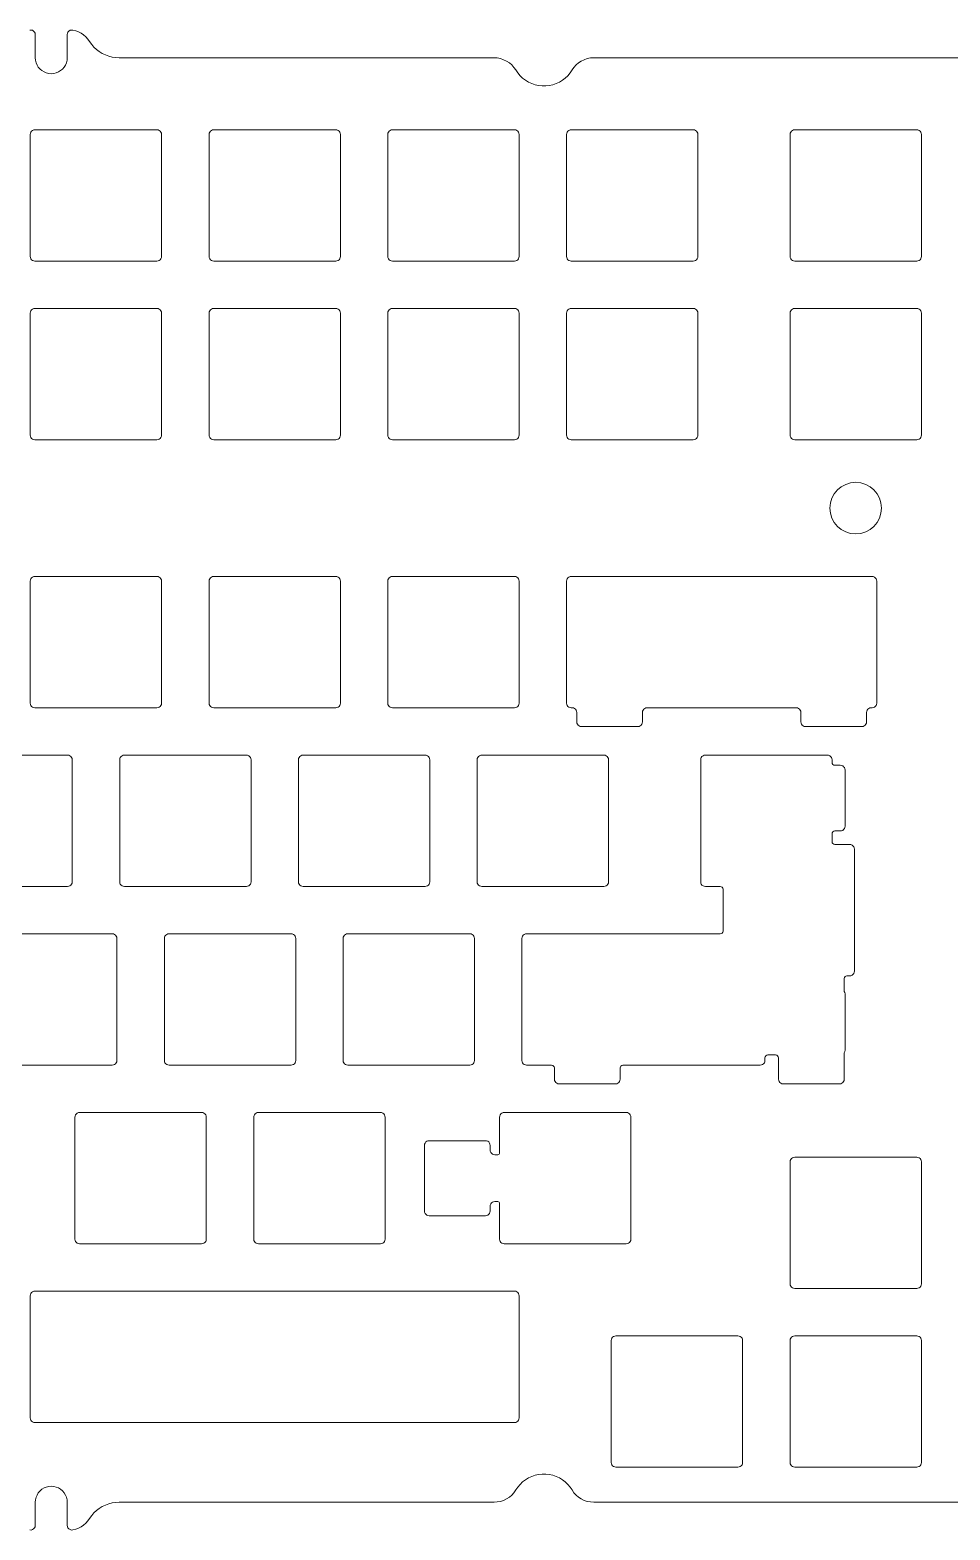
# Model space of a CAD drawing. Header units: millimetres. Extents: x 13 to 410, y 53 to 213.
# Drawn here: x 209.5 to 307.6, y 53.5 to 213.4 of the extents above; entities that cross this region are included whole.
import ezdxf

# ---------------------------------------------------------------- set-up
doc = ezdxf.new("R2010")
doc.units = ezdxf.units.MM
doc.layers.add('VISIBLE', color=7, linetype='Continuous', lineweight=0)

msp = doc.modelspace()

# ---------------------------------------------------------------- linework, layer by layer
at = {"layer": 'VISIBLE'}
for p, q in [((209.51, 213.39), (209.65, 213.39)), ((209.65, 213.39), (209.79, 213.36)), ((209.79, 213.36), (209.92, 213.28)), ((209.92, 213.28), (210.02, 213.17)), ((210.02, 213.17), (210.08, 213.04)), ((210.08, 213.04), (210.1, 212.9)), ((210.1, 212.9), (210.1, 210.43)), ((213.5, 212.9), (213.52, 213.04)), ((213.5, 210.43), (213.5, 212.9)), ((213.52, 213.04), (213.58, 213.17)), ((213.58, 213.17), (213.68, 213.28)), ((213.68, 213.28), (213.8, 213.36)), ((213.8, 213.36), (213.94, 213.39)), ((213.94, 213.39), (214.09, 213.39)), ((214.09, 213.39), (214.4, 213.31)), ((214.4, 213.31), (214.7, 213.2)), ((214.7, 213.2), (214.98, 213.05)), ((214.98, 213.05), (215.25, 212.87)), ((215.25, 212.87), (215.49, 212.66)), ((215.49, 212.66), (215.71, 212.43)), ((215.71, 212.43), (215.89, 212.17)), ((215.89, 212.17), (216.11, 211.86)), ((216.11, 211.86), (216.35, 211.58)), ((216.35, 211.58), (216.62, 211.32)), ((216.62, 211.32), (216.92, 211.09)), ((210.1, 210.43), (210.12, 210.17)), ((210.12, 210.17), (210.18, 209.91)), ((210.18, 209.91), (210.28, 209.66)), ((210.28, 209.66), (210.42, 209.43)), ((213.17, 209.43), (213.31, 209.66)), ((213.31, 209.66), (213.41, 209.91)), ((213.41, 209.91), (213.48, 210.17)), ((213.48, 210.17), (213.5, 210.43)), ((216.92, 211.09), (217.24, 210.9)), ((217.24, 210.9), (217.57, 210.73)), ((217.57, 210.73), (217.92, 210.6)), ((217.92, 210.6), (218.28, 210.51)), ((218.28, 210.51), (218.65, 210.45)), ((218.65, 210.45), (219.03, 210.43)), ((219.03, 210.43), (258.99, 210.43)), ((258.99, 210.43), (259.33, 210.41)), ((259.33, 210.41), (259.67, 210.34)), ((259.67, 210.34), (260, 210.23)), ((260, 210.23), (260.32, 210.08)), ((260.32, 210.08), (260.61, 209.89)), ((260.61, 209.89), (260.87, 209.67)), ((260.87, 209.67), (261.1, 209.41)), ((267.49, 209.41), (267.73, 209.67)), ((267.73, 209.67), (267.99, 209.89)), ((267.99, 209.89), (268.28, 210.08)), ((268.28, 210.08), (268.59, 210.23)), ((268.59, 210.23), (268.92, 210.34)), ((268.92, 210.34), (269.26, 210.41)), ((269.26, 210.41), (269.61, 210.43)), ((269.61, 210.43), (310.82, 210.43)), ((210.42, 209.43), (210.6, 209.23)), ((210.6, 209.23), (210.8, 209.06)), ((210.8, 209.06), (211.03, 208.92)), ((211.03, 208.92), (211.27, 208.82)), ((211.27, 208.82), (211.53, 208.75)), ((211.53, 208.75), (211.8, 208.73)), ((211.8, 208.73), (212.06, 208.75)), ((212.06, 208.75), (212.32, 208.82)), ((212.32, 208.82), (212.57, 208.92)), ((212.57, 208.92), (212.8, 209.06)), ((212.8, 209.06), (213, 209.23)), ((213, 209.23), (213.17, 209.43)), ((261.1, 209.41), (261.3, 209.13)), ((261.3, 209.13), (261.51, 208.81)), ((261.51, 208.81), (261.76, 208.52)), ((261.76, 208.52), (262.03, 208.26)), ((262.03, 208.26), (262.33, 208.04)), ((262.33, 208.04), (262.66, 207.84)), ((265.94, 207.84), (266.26, 208.04)), ((266.26, 208.04), (266.56, 208.26)), ((266.56, 208.26), (266.84, 208.52)), ((266.84, 208.52), (267.08, 208.81)), ((267.08, 208.81), (267.3, 209.13)), ((267.3, 209.13), (267.49, 209.41)), ((262.66, 207.84), (263, 207.68)), ((263, 207.68), (263.36, 207.56)), ((263.36, 207.56), (263.73, 207.48)), ((263.73, 207.48), (264.11, 207.44)), ((264.11, 207.44), (264.49, 207.44)), ((264.49, 207.44), (264.86, 207.48)), ((264.86, 207.48), (265.23, 207.56)), ((265.23, 207.56), (265.59, 207.68)), ((265.59, 207.68), (265.94, 207.84)), ((209.58, 202.39), (209.56, 202.26)), ((209.56, 202.26), (209.56, 189.26)), ((209.63, 202.51), (209.58, 202.39)), ((209.71, 202.61), (209.63, 202.51)), ((209.81, 202.69), (209.71, 202.61)), ((209.93, 202.74), (209.81, 202.69)), ((210.06, 202.76), (209.93, 202.74)), ((223.06, 202.76), (210.06, 202.76)), ((223.19, 202.74), (223.06, 202.76)), ((223.31, 202.69), (223.19, 202.74)), ((223.41, 202.61), (223.31, 202.69)), ((223.49, 202.51), (223.41, 202.61)), ((223.54, 202.39), (223.49, 202.51)), ((223.56, 202.26), (223.54, 202.39)), ((223.56, 189.26), (223.56, 202.26)), ((228.63, 202.39), (228.61, 202.26)), ((228.61, 202.26), (228.61, 189.26)), ((228.68, 202.51), (228.63, 202.39)), ((228.76, 202.61), (228.68, 202.51)), ((228.86, 202.69), (228.76, 202.61)), ((228.98, 202.74), (228.86, 202.69)), ((229.11, 202.76), (228.98, 202.74)), ((242.11, 202.76), (229.11, 202.76)), ((242.24, 202.74), (242.11, 202.76)), ((242.36, 202.69), (242.24, 202.74)), ((242.46, 202.61), (242.36, 202.69)), ((242.54, 202.51), (242.46, 202.61)), ((242.59, 202.39), (242.54, 202.51)), ((242.61, 202.26), (242.59, 202.39)), ((242.61, 189.26), (242.61, 202.26)), ((247.68, 202.39), (247.66, 202.26)), ((247.66, 202.26), (247.66, 189.26)), ((247.73, 202.51), (247.68, 202.39)), ((247.81, 202.61), (247.73, 202.51)), ((247.91, 202.69), (247.81, 202.61)), ((248.03, 202.74), (247.91, 202.69)), ((248.16, 202.76), (248.03, 202.74)), ((261.16, 202.76), (248.16, 202.76)), ((261.29, 202.74), (261.16, 202.76)), ((261.41, 202.69), (261.29, 202.74)), ((261.51, 202.61), (261.41, 202.69)), ((261.59, 202.51), (261.51, 202.61)), ((261.64, 202.39), (261.59, 202.51)), ((261.66, 202.26), (261.64, 202.39)), ((261.66, 189.26), (261.66, 202.26)), ((266.73, 202.39), (266.71, 202.26)), ((266.71, 202.26), (266.71, 189.26)), ((266.78, 202.51), (266.73, 202.39)), ((266.86, 202.61), (266.78, 202.51)), ((266.96, 202.69), (266.86, 202.61)), ((267.08, 202.74), (266.96, 202.69)), ((267.21, 202.76), (267.08, 202.74)), ((280.21, 202.76), (267.21, 202.76)), ((280.34, 202.74), (280.21, 202.76)), ((280.46, 202.69), (280.34, 202.74)), ((280.56, 202.61), (280.46, 202.69)), ((280.64, 202.51), (280.56, 202.61)), ((280.69, 202.39), (280.64, 202.51)), ((280.71, 202.26), (280.69, 202.39)), ((280.71, 189.26), (280.71, 202.26)), ((290.54, 202.39), (290.52, 202.26)), ((290.52, 202.26), (290.52, 189.26)), ((290.59, 202.51), (290.54, 202.39)), ((290.67, 202.61), (290.59, 202.51)), ((290.77, 202.69), (290.67, 202.61)), ((290.89, 202.74), (290.77, 202.69)), ((291.02, 202.76), (290.89, 202.74)), ((304.02, 202.76), (291.02, 202.76)), ((304.15, 202.74), (304.02, 202.76)), ((304.27, 202.69), (304.15, 202.74)), ((304.38, 202.61), (304.27, 202.69)), ((304.46, 202.51), (304.38, 202.61)), ((304.51, 202.39), (304.46, 202.51)), ((304.52, 202.26), (304.51, 202.39)), ((304.52, 189.26), (304.52, 202.26)), ((209.56, 189.26), (209.58, 189.13)), ((209.58, 189.13), (209.63, 189.01)), ((209.63, 189.01), (209.71, 188.9)), ((209.71, 188.9), (209.81, 188.82)), ((209.81, 188.82), (209.93, 188.77)), ((209.93, 188.77), (210.06, 188.76)), ((210.06, 188.76), (223.06, 188.76)), ((223.06, 188.76), (223.19, 188.77)), ((223.19, 188.77), (223.31, 188.82)), ((223.31, 188.82), (223.41, 188.9)), ((223.41, 188.9), (223.49, 189.01)), ((223.49, 189.01), (223.54, 189.13)), ((223.54, 189.13), (223.56, 189.26)), ((228.61, 189.26), (228.63, 189.13)), ((228.63, 189.13), (228.68, 189.01)), ((228.68, 189.01), (228.76, 188.9)), ((228.76, 188.9), (228.86, 188.82)), ((228.86, 188.82), (228.98, 188.77)), ((228.98, 188.77), (229.11, 188.76)), ((229.11, 188.76), (242.11, 188.76)), ((242.11, 188.76), (242.24, 188.77)), ((242.24, 188.77), (242.36, 188.82)), ((242.36, 188.82), (242.46, 188.9)), ((242.46, 188.9), (242.54, 189.01)), ((242.54, 189.01), (242.59, 189.13)), ((242.59, 189.13), (242.61, 189.26)), ((247.66, 189.26), (247.68, 189.13)), ((247.68, 189.13), (247.73, 189.01)), ((247.73, 189.01), (247.81, 188.9)), ((247.81, 188.9), (247.91, 188.82)), ((247.91, 188.82), (248.03, 188.77)), ((248.03, 188.77), (248.16, 188.76)), ((248.16, 188.76), (261.16, 188.76)), ((261.16, 188.76), (261.29, 188.77)), ((261.29, 188.77), (261.41, 188.82)), ((261.41, 188.82), (261.51, 188.9)), ((261.51, 188.9), (261.59, 189.01)), ((261.59, 189.01), (261.64, 189.13)), ((261.64, 189.13), (261.66, 189.26)), ((266.71, 189.26), (266.73, 189.13)), ((266.73, 189.13), (266.78, 189.01)), ((266.78, 189.01), (266.86, 188.9)), ((266.86, 188.9), (266.96, 188.82)), ((266.96, 188.82), (267.08, 188.77)), ((267.08, 188.77), (267.21, 188.76)), ((267.21, 188.76), (280.21, 188.76)), ((280.21, 188.76), (280.34, 188.77)), ((280.34, 188.77), (280.46, 188.82)), ((280.46, 188.82), (280.56, 188.9)), ((280.56, 188.9), (280.64, 189.01)), ((280.64, 189.01), (280.69, 189.13)), ((280.69, 189.13), (280.71, 189.26)), ((290.52, 189.26), (290.54, 189.13)), ((290.54, 189.13), (290.59, 189.01)), ((290.59, 189.01), (290.67, 188.9)), ((290.67, 188.9), (290.77, 188.82)), ((290.77, 188.82), (290.89, 188.77)), ((290.89, 188.77), (291.02, 188.76)), ((291.02, 188.76), (304.02, 188.76)), ((304.02, 188.76), (304.15, 188.77)), ((304.15, 188.77), (304.27, 188.82)), ((304.27, 188.82), (304.38, 188.9)), ((304.38, 188.9), (304.46, 189.01)), ((304.46, 189.01), (304.51, 189.13)), ((304.51, 189.13), (304.52, 189.26)), ((209.58, 183.34), (209.56, 183.21)), ((209.56, 183.21), (209.56, 170.21)), ((209.63, 183.46), (209.58, 183.34)), ((209.71, 183.56), (209.63, 183.46)), ((209.81, 183.64), (209.71, 183.56)), ((209.93, 183.69), (209.81, 183.64)), ((210.06, 183.71), (209.93, 183.69)), ((223.06, 183.71), (210.06, 183.71)), ((223.19, 183.69), (223.06, 183.71)), ((223.31, 183.64), (223.19, 183.69)), ((223.41, 183.56), (223.31, 183.64)), ((223.49, 183.46), (223.41, 183.56)), ((223.54, 183.34), (223.49, 183.46)), ((223.56, 183.21), (223.54, 183.34)), ((223.56, 170.21), (223.56, 183.21)), ((228.63, 183.34), (228.61, 183.21)), ((228.61, 183.21), (228.61, 170.21)), ((228.68, 183.46), (228.63, 183.34)), ((228.76, 183.56), (228.68, 183.46)), ((228.86, 183.64), (228.76, 183.56)), ((228.98, 183.69), (228.86, 183.64)), ((229.11, 183.71), (228.98, 183.69)), ((242.11, 183.71), (229.11, 183.71)), ((242.24, 183.69), (242.11, 183.71)), ((242.36, 183.64), (242.24, 183.69)), ((242.46, 183.56), (242.36, 183.64)), ((242.54, 183.46), (242.46, 183.56)), ((242.59, 183.34), (242.54, 183.46)), ((242.61, 183.21), (242.59, 183.34)), ((242.61, 170.21), (242.61, 183.21)), ((247.68, 183.34), (247.66, 183.21)), ((247.66, 183.21), (247.66, 170.21)), ((247.73, 183.46), (247.68, 183.34)), ((247.81, 183.56), (247.73, 183.46)), ((247.91, 183.64), (247.81, 183.56)), ((248.03, 183.69), (247.91, 183.64)), ((248.16, 183.71), (248.03, 183.69)), ((261.16, 183.71), (248.16, 183.71)), ((261.29, 183.69), (261.16, 183.71)), ((261.41, 183.64), (261.29, 183.69)), ((261.51, 183.56), (261.41, 183.64)), ((261.59, 183.46), (261.51, 183.56)), ((261.64, 183.34), (261.59, 183.46)), ((261.66, 183.21), (261.64, 183.34)), ((261.66, 170.21), (261.66, 183.21)), ((266.73, 183.34), (266.71, 183.21)), ((266.71, 183.21), (266.71, 170.21)), ((266.78, 183.46), (266.73, 183.34)), ((266.86, 183.56), (266.78, 183.46)), ((266.96, 183.64), (266.86, 183.56)), ((267.08, 183.69), (266.96, 183.64)), ((267.21, 183.71), (267.08, 183.69)), ((280.21, 183.71), (267.21, 183.71)), ((280.34, 183.69), (280.21, 183.71)), ((280.46, 183.64), (280.34, 183.69)), ((280.56, 183.56), (280.46, 183.64)), ((280.64, 183.46), (280.56, 183.56)), ((280.69, 183.34), (280.64, 183.46)), ((280.71, 183.21), (280.69, 183.34)), ((280.71, 170.21), (280.71, 183.21)), ((290.54, 183.34), (290.52, 183.21)), ((290.52, 183.21), (290.52, 170.21)), ((290.59, 183.46), (290.54, 183.34)), ((290.67, 183.56), (290.59, 183.46)), ((290.77, 183.64), (290.67, 183.56)), ((290.89, 183.69), (290.77, 183.64)), ((291.02, 183.71), (290.89, 183.69)), ((304.02, 183.71), (291.02, 183.71)), ((304.15, 183.69), (304.02, 183.71)), ((304.27, 183.64), (304.15, 183.69)), ((304.38, 183.56), (304.27, 183.64)), ((304.46, 183.46), (304.38, 183.56)), ((304.51, 183.34), (304.46, 183.46)), ((304.52, 183.21), (304.51, 183.34)), ((304.52, 170.21), (304.52, 183.21)), ((209.56, 170.21), (209.58, 170.08)), ((209.58, 170.08), (209.63, 169.96)), ((209.63, 169.96), (209.71, 169.85)), ((209.71, 169.85), (209.81, 169.77)), ((209.81, 169.77), (209.93, 169.72)), ((209.93, 169.72), (210.06, 169.71)), ((210.06, 169.71), (223.06, 169.71)), ((223.06, 169.71), (223.19, 169.72)), ((223.19, 169.72), (223.31, 169.77)), ((223.31, 169.77), (223.41, 169.85)), ((223.41, 169.85), (223.49, 169.96)), ((223.49, 169.96), (223.54, 170.08)), ((223.54, 170.08), (223.56, 170.21)), ((228.61, 170.21), (228.63, 170.08)), ((228.63, 170.08), (228.68, 169.96)), ((228.68, 169.96), (228.76, 169.85)), ((228.76, 169.85), (228.86, 169.77)), ((228.86, 169.77), (228.98, 169.72)), ((228.98, 169.72), (229.11, 169.71)), ((229.11, 169.71), (242.11, 169.71)), ((242.11, 169.71), (242.24, 169.72)), ((242.24, 169.72), (242.36, 169.77)), ((242.36, 169.77), (242.46, 169.85)), ((242.46, 169.85), (242.54, 169.96)), ((242.54, 169.96), (242.59, 170.08)), ((242.59, 170.08), (242.61, 170.21)), ((247.66, 170.21), (247.68, 170.08)), ((247.68, 170.08), (247.73, 169.96)), ((247.73, 169.96), (247.81, 169.85)), ((247.81, 169.85), (247.91, 169.77)), ((247.91, 169.77), (248.03, 169.72)), ((248.03, 169.72), (248.16, 169.71)), ((248.16, 169.71), (261.16, 169.71)), ((261.16, 169.71), (261.29, 169.72)), ((261.29, 169.72), (261.41, 169.77)), ((261.41, 169.77), (261.51, 169.85)), ((261.51, 169.85), (261.59, 169.96)), ((261.59, 169.96), (261.64, 170.08)), ((261.64, 170.08), (261.66, 170.21)), ((266.71, 170.21), (266.73, 170.08)), ((266.73, 170.08), (266.78, 169.96)), ((266.78, 169.96), (266.86, 169.85)), ((266.86, 169.85), (266.96, 169.77)), ((266.96, 169.77), (267.08, 169.72)), ((267.08, 169.72), (267.21, 169.71)), ((267.21, 169.71), (280.21, 169.71)), ((280.21, 169.71), (280.34, 169.72)), ((280.34, 169.72), (280.46, 169.77)), ((280.46, 169.77), (280.56, 169.85)), ((280.56, 169.85), (280.64, 169.96)), ((280.64, 169.96), (280.69, 170.08)), ((280.69, 170.08), (280.71, 170.21)), ((290.52, 170.21), (290.54, 170.08)), ((290.54, 170.08), (290.59, 169.96)), ((290.59, 169.96), (290.67, 169.85)), ((290.67, 169.85), (290.77, 169.77)), ((290.77, 169.77), (290.89, 169.72)), ((290.89, 169.72), (291.02, 169.71)), ((291.02, 169.71), (304.02, 169.71)), ((304.02, 169.71), (304.15, 169.72)), ((304.15, 169.72), (304.27, 169.77)), ((304.27, 169.77), (304.38, 169.85)), ((304.38, 169.85), (304.46, 169.96)), ((304.46, 169.96), (304.51, 170.08)), ((304.51, 170.08), (304.52, 170.21)), ((210.06, 155.13), (209.93, 155.12)), ((223.06, 155.13), (210.06, 155.13)), ((223.19, 155.12), (223.06, 155.13)), ((229.11, 155.13), (228.98, 155.12)), ((242.11, 155.13), (229.11, 155.13)), ((242.24, 155.12), (242.11, 155.13)), ((248.16, 155.13), (248.03, 155.12)), ((261.16, 155.13), (248.16, 155.13)), ((261.29, 155.12), (261.16, 155.13)), ((267.21, 155.13), (267.08, 155.12)), ((299.26, 155.13), (267.21, 155.13)), ((299.39, 155.12), (299.26, 155.13)), ((209.58, 154.76), (209.56, 154.63)), ((209.56, 154.63), (209.56, 141.63)), ((209.63, 154.88), (209.58, 154.76)), ((209.71, 154.99), (209.63, 154.88)), ((209.81, 155.07), (209.71, 154.99)), ((209.93, 155.12), (209.81, 155.07)), ((223.31, 155.07), (223.19, 155.12)), ((223.41, 154.99), (223.31, 155.07)), ((223.49, 154.88), (223.41, 154.99)), ((223.54, 154.76), (223.49, 154.88)), ((223.56, 154.63), (223.54, 154.76)), ((223.56, 141.63), (223.56, 154.63)), ((228.63, 154.76), (228.61, 154.63)), ((228.61, 154.63), (228.61, 141.63)), ((228.68, 154.88), (228.63, 154.76)), ((228.76, 154.99), (228.68, 154.88)), ((228.86, 155.07), (228.76, 154.99)), ((228.98, 155.12), (228.86, 155.07)), ((242.36, 155.07), (242.24, 155.12)), ((242.46, 154.99), (242.36, 155.07)), ((242.54, 154.88), (242.46, 154.99)), ((242.59, 154.76), (242.54, 154.88)), ((242.61, 154.63), (242.59, 154.76)), ((242.61, 141.63), (242.61, 154.63)), ((247.68, 154.76), (247.66, 154.63)), ((247.66, 154.63), (247.66, 141.63)), ((247.73, 154.88), (247.68, 154.76)), ((247.81, 154.99), (247.73, 154.88)), ((247.91, 155.07), (247.81, 154.99)), ((248.03, 155.12), (247.91, 155.07)), ((261.41, 155.07), (261.29, 155.12)), ((261.51, 154.99), (261.41, 155.07)), ((261.59, 154.88), (261.51, 154.99)), ((261.64, 154.76), (261.59, 154.88)), ((261.66, 154.63), (261.64, 154.76)), ((261.66, 141.63), (261.66, 154.63)), ((266.73, 154.76), (266.71, 154.63)), ((266.71, 154.63), (266.71, 141.63)), ((266.78, 154.88), (266.73, 154.76)), ((266.86, 154.99), (266.78, 154.88)), ((266.96, 155.07), (266.86, 154.99)), ((267.08, 155.12), (266.96, 155.07)), ((299.51, 155.07), (299.39, 155.12)), ((299.61, 154.99), (299.51, 155.07)), ((299.69, 154.88), (299.61, 154.99)), ((299.74, 154.76), (299.69, 154.88)), ((299.76, 154.63), (299.74, 154.76)), ((299.76, 141.63), (299.76, 154.63)), ((209.56, 141.63), (209.58, 141.5)), ((209.58, 141.5), (209.63, 141.38)), ((209.63, 141.38), (209.71, 141.28)), ((209.71, 141.28), (209.81, 141.2)), ((209.81, 141.2), (209.93, 141.15)), ((209.93, 141.15), (210.06, 141.13)), ((210.06, 141.13), (223.06, 141.13)), ((223.06, 141.13), (223.19, 141.15)), ((223.19, 141.15), (223.31, 141.2)), ((223.31, 141.2), (223.41, 141.28)), ((223.41, 141.28), (223.49, 141.38)), ((223.49, 141.38), (223.54, 141.5)), ((223.54, 141.5), (223.56, 141.63)), ((228.61, 141.63), (228.63, 141.5)), ((228.63, 141.5), (228.68, 141.38)), ((228.68, 141.38), (228.76, 141.28)), ((228.76, 141.28), (228.86, 141.2)), ((228.86, 141.2), (228.98, 141.15)), ((228.98, 141.15), (229.11, 141.13)), ((229.11, 141.13), (242.11, 141.13)), ((242.11, 141.13), (242.24, 141.15)), ((242.24, 141.15), (242.36, 141.2)), ((242.36, 141.2), (242.46, 141.28)), ((242.46, 141.28), (242.54, 141.38)), ((242.54, 141.38), (242.59, 141.5)), ((242.59, 141.5), (242.61, 141.63)), ((247.66, 141.63), (247.68, 141.5)), ((247.68, 141.5), (247.73, 141.38)), ((247.73, 141.38), (247.81, 141.28)), ((247.81, 141.28), (247.91, 141.2)), ((247.91, 141.2), (248.03, 141.15)), ((248.03, 141.15), (248.16, 141.13)), ((248.16, 141.13), (261.16, 141.13)), ((261.16, 141.13), (261.29, 141.15)), ((261.29, 141.15), (261.41, 141.2)), ((261.41, 141.2), (261.51, 141.28)), ((261.51, 141.28), (261.59, 141.38)), ((261.59, 141.38), (261.64, 141.5)), ((261.64, 141.5), (261.66, 141.63)), ((266.71, 141.63), (266.73, 141.5)), ((266.73, 141.5), (266.78, 141.38)), ((266.78, 141.38), (266.86, 141.28)), ((266.86, 141.28), (266.96, 141.2)), ((266.96, 141.2), (267.08, 141.15)), ((267.08, 141.15), (267.21, 141.13)), ((267.21, 141.13), (267.3, 141.13)), ((267.3, 141.13), (267.43, 141.12)), ((267.43, 141.12), (267.55, 141.07)), ((267.55, 141.07), (267.65, 140.99)), ((267.65, 140.99), (267.73, 140.88)), ((267.73, 140.88), (267.78, 140.76)), ((267.78, 140.76), (267.8, 140.63)), ((274.8, 140.63), (274.81, 140.76)), ((274.81, 140.76), (274.86, 140.88)), ((274.86, 140.88), (274.94, 140.99)), ((274.94, 140.99), (275.05, 141.07)), ((275.05, 141.07), (275.17, 141.12)), ((275.17, 141.12), (275.3, 141.13)), ((275.3, 141.13), (291.17, 141.13)), ((291.17, 141.13), (291.3, 141.12)), ((291.3, 141.12), (291.42, 141.07)), ((291.42, 141.07), (291.53, 140.99)), ((291.53, 140.99), (291.61, 140.88)), ((291.61, 140.88), (291.66, 140.76)), ((291.66, 140.76), (291.67, 140.63)), ((298.67, 140.63), (298.69, 140.76)), ((298.69, 140.76), (298.74, 140.88)), ((298.74, 140.88), (298.82, 140.99)), ((298.82, 140.99), (298.92, 141.07)), ((298.92, 141.07), (299.04, 141.12)), ((299.04, 141.12), (299.17, 141.13)), ((299.17, 141.13), (299.26, 141.13)), ((299.26, 141.13), (299.39, 141.15)), ((299.39, 141.15), (299.51, 141.2)), ((299.51, 141.2), (299.61, 141.28)), ((299.61, 141.28), (299.69, 141.38)), ((299.69, 141.38), (299.74, 141.5)), ((299.74, 141.5), (299.76, 141.63)), ((267.8, 140.63), (267.8, 139.63)), ((267.8, 139.63), (267.81, 139.5)), ((267.81, 139.5), (267.86, 139.38)), ((267.86, 139.38), (267.94, 139.28)), ((267.94, 139.28), (268.05, 139.2)), ((268.05, 139.2), (268.17, 139.15)), ((268.17, 139.15), (268.3, 139.13)), ((268.3, 139.13), (274.3, 139.13)), ((274.3, 139.13), (274.43, 139.15)), ((274.43, 139.15), (274.55, 139.2)), ((274.55, 139.2), (274.65, 139.28)), ((274.65, 139.28), (274.73, 139.38)), ((274.73, 139.38), (274.78, 139.5)), ((274.78, 139.5), (274.8, 139.63)), ((274.8, 139.63), (274.8, 140.63)), ((291.67, 140.63), (291.67, 139.63)), ((291.67, 139.63), (291.69, 139.5)), ((291.69, 139.5), (291.74, 139.38)), ((291.74, 139.38), (291.82, 139.28)), ((291.82, 139.28), (291.92, 139.2)), ((291.92, 139.2), (292.04, 139.15)), ((292.04, 139.15), (292.17, 139.13)), ((292.17, 139.13), (298.17, 139.13)), ((298.17, 139.13), (298.3, 139.15)), ((298.3, 139.15), (298.42, 139.2)), ((298.42, 139.2), (298.53, 139.28)), ((298.53, 139.28), (298.61, 139.38)), ((298.61, 139.38), (298.66, 139.5)), ((298.66, 139.5), (298.67, 139.63)), ((298.67, 139.63), (298.67, 140.63)), ((213.54, 136.08), (200.54, 136.08)), ((213.66, 136.07), (213.54, 136.08)), ((213.79, 136.02), (213.66, 136.07)), ((213.89, 135.94), (213.79, 136.02)), ((213.97, 135.83), (213.89, 135.94)), ((219.23, 135.94), (219.15, 135.83)), ((219.34, 136.02), (219.23, 135.94)), ((219.46, 136.07), (219.34, 136.02)), ((219.59, 136.08), (219.46, 136.07)), ((232.59, 136.08), (219.59, 136.08)), ((232.71, 136.07), (232.59, 136.08)), ((232.84, 136.02), (232.71, 136.07)), ((232.94, 135.94), (232.84, 136.02)), ((233.02, 135.83), (232.94, 135.94)), ((238.28, 135.94), (238.2, 135.83)), ((238.39, 136.02), (238.28, 135.94)), ((238.51, 136.07), (238.39, 136.02)), ((238.64, 136.08), (238.51, 136.07)), ((251.64, 136.08), (238.64, 136.08)), ((251.76, 136.07), (251.64, 136.08)), ((251.89, 136.02), (251.76, 136.07)), ((251.99, 135.94), (251.89, 136.02)), ((252.07, 135.83), (251.99, 135.94)), ((257.33, 135.94), (257.25, 135.83)), ((257.44, 136.02), (257.33, 135.94)), ((257.56, 136.07), (257.44, 136.02)), ((257.69, 136.08), (257.56, 136.07)), ((270.69, 136.08), (257.69, 136.08)), ((270.81, 136.07), (270.69, 136.08)), ((270.94, 136.02), (270.81, 136.07)), ((271.04, 135.94), (270.94, 136.02)), ((271.12, 135.83), (271.04, 135.94)), ((281.14, 135.94), (281.06, 135.83)), ((281.25, 136.02), (281.14, 135.94)), ((281.37, 136.07), (281.25, 136.02)), ((281.5, 136.08), (281.37, 136.07)), ((294.5, 136.08), (281.5, 136.08)), ((294.63, 136.07), (294.5, 136.08)), ((294.75, 136.02), (294.63, 136.07)), ((294.85, 135.94), (294.75, 136.02)), ((294.93, 135.83), (294.85, 135.94)), ((214.02, 135.71), (213.97, 135.83)), ((214.04, 135.58), (214.02, 135.71)), ((214.04, 122.58), (214.04, 135.58)), ((219.1, 135.71), (219.09, 135.58)), ((219.09, 135.58), (219.09, 122.58)), ((219.15, 135.83), (219.1, 135.71)), ((233.07, 135.71), (233.02, 135.83)), ((233.09, 135.58), (233.07, 135.71)), ((233.09, 122.58), (233.09, 135.58)), ((238.15, 135.71), (238.14, 135.58)), ((238.14, 135.58), (238.14, 122.58)), ((238.2, 135.83), (238.15, 135.71)), ((252.12, 135.71), (252.07, 135.83)), ((252.14, 135.58), (252.12, 135.71)), ((252.14, 122.58), (252.14, 135.58)), ((257.2, 135.71), (257.19, 135.58)), ((257.19, 135.58), (257.19, 122.58)), ((257.25, 135.83), (257.2, 135.71)), ((271.17, 135.71), (271.12, 135.83)), ((271.19, 135.58), (271.17, 135.71)), ((271.19, 122.58), (271.19, 135.58)), ((281.01, 135.71), (281, 135.58)), ((281, 135.58), (281, 122.58)), ((281.06, 135.83), (281.01, 135.71)), ((294.98, 135.71), (294.93, 135.83)), ((295, 135.58), (294.98, 135.71)), ((295, 135.3), (295, 135.58)), ((295.02, 135.18), (295, 135.3)), ((295.09, 135.08), (295.02, 135.18)), ((295.18, 135.02), (295.09, 135.08)), ((295.3, 135), (295.18, 135.02)), ((295.88, 135), (295.3, 135)), ((296.01, 134.98), (295.88, 135)), ((296.13, 134.93), (296.01, 134.98)), ((296.23, 134.85), (296.13, 134.93)), ((296.31, 134.75), (296.23, 134.85)), ((296.36, 134.63), (296.31, 134.75)), ((296.38, 134.5), (296.36, 134.63)), ((296.38, 128.5), (296.38, 134.5)), ((295.09, 127.91), (295.18, 127.97)), ((295.18, 127.97), (295.3, 128)), ((295.3, 128), (295.88, 128)), ((295.88, 128), (296.01, 128.01)), ((296.01, 128.01), (296.13, 128.06)), ((296.13, 128.06), (296.23, 128.14)), ((296.23, 128.14), (296.31, 128.25)), ((296.31, 128.25), (296.36, 128.37)), ((296.36, 128.37), (296.38, 128.5)), ((295, 127.7), (295.02, 127.81)), ((295, 126.86), (295, 127.7)), ((295.02, 126.74), (295, 126.86)), ((295.02, 127.81), (295.09, 127.91)), ((295.09, 126.65), (295.02, 126.74)), ((295.18, 126.58), (295.09, 126.65)), ((295.3, 126.56), (295.18, 126.58)), ((296.88, 126.56), (295.3, 126.56)), ((297.01, 126.54), (296.88, 126.56)), ((297.13, 126.49), (297.01, 126.54)), ((297.23, 126.41), (297.13, 126.49)), ((297.31, 126.31), (297.23, 126.41)), ((297.36, 126.19), (297.31, 126.31)), ((297.38, 126.06), (297.36, 126.19)), ((297.38, 113.06), (297.38, 126.06)), ((200.54, 122.08), (213.54, 122.08)), ((213.54, 122.08), (213.66, 122.1)), ((213.66, 122.1), (213.79, 122.15)), ((213.79, 122.15), (213.89, 122.23)), ((213.89, 122.23), (213.97, 122.33)), ((213.97, 122.33), (214.02, 122.45)), ((214.02, 122.45), (214.04, 122.58)), ((219.09, 122.58), (219.1, 122.45)), ((219.1, 122.45), (219.15, 122.33)), ((219.15, 122.33), (219.23, 122.23)), ((219.23, 122.23), (219.34, 122.15)), ((219.34, 122.15), (219.46, 122.1)), ((219.46, 122.1), (219.59, 122.08)), ((219.59, 122.08), (232.59, 122.08)), ((232.59, 122.08), (232.71, 122.1)), ((232.71, 122.1), (232.84, 122.15)), ((232.84, 122.15), (232.94, 122.23)), ((232.94, 122.23), (233.02, 122.33)), ((233.02, 122.33), (233.07, 122.45)), ((233.07, 122.45), (233.09, 122.58)), ((238.14, 122.58), (238.15, 122.45)), ((238.15, 122.45), (238.2, 122.33)), ((238.2, 122.33), (238.28, 122.23)), ((238.28, 122.23), (238.39, 122.15)), ((238.39, 122.15), (238.51, 122.1)), ((238.51, 122.1), (238.64, 122.08)), ((238.64, 122.08), (251.64, 122.08)), ((251.64, 122.08), (251.76, 122.1)), ((251.76, 122.1), (251.89, 122.15)), ((251.89, 122.15), (251.99, 122.23)), ((251.99, 122.23), (252.07, 122.33)), ((252.07, 122.33), (252.12, 122.45)), ((252.12, 122.45), (252.14, 122.58)), ((257.19, 122.58), (257.2, 122.45)), ((257.2, 122.45), (257.25, 122.33)), ((257.25, 122.33), (257.33, 122.23)), ((257.33, 122.23), (257.44, 122.15)), ((257.44, 122.15), (257.56, 122.1)), ((257.56, 122.1), (257.69, 122.08)), ((257.69, 122.08), (270.69, 122.08)), ((270.69, 122.08), (270.81, 122.1)), ((270.81, 122.1), (270.94, 122.15)), ((270.94, 122.15), (271.04, 122.23)), ((271.04, 122.23), (271.12, 122.33)), ((271.12, 122.33), (271.17, 122.45)), ((271.17, 122.45), (271.19, 122.58)), ((281, 122.58), (281.01, 122.45)), ((281.01, 122.45), (281.06, 122.33)), ((281.06, 122.33), (281.14, 122.23)), ((281.14, 122.23), (281.25, 122.15)), ((281.25, 122.15), (281.37, 122.1)), ((281.37, 122.1), (281.5, 122.08)), ((281.5, 122.08), (283.08, 122.08)), ((283.08, 122.08), (283.19, 122.06)), ((283.19, 122.06), (283.29, 121.99)), ((283.29, 121.99), (283.36, 121.9)), ((283.36, 121.9), (283.38, 121.78)), ((283.38, 121.78), (283.38, 117.33)), ((218.3, 117.03), (205.3, 117.03)), ((218.43, 117.02), (218.3, 117.03)), ((218.55, 116.97), (218.43, 117.02)), ((218.65, 116.89), (218.55, 116.97)), ((218.73, 116.78), (218.65, 116.89)), ((218.78, 116.66), (218.73, 116.78)), ((223.91, 116.78), (223.86, 116.66)), ((223.99, 116.89), (223.91, 116.78)), ((224.1, 116.97), (223.99, 116.89)), ((224.22, 117.02), (224.1, 116.97)), ((224.35, 117.03), (224.22, 117.02)), ((237.35, 117.03), (224.35, 117.03)), ((237.48, 117.02), (237.35, 117.03)), ((237.6, 116.97), (237.48, 117.02)), ((237.7, 116.89), (237.6, 116.97)), ((237.78, 116.78), (237.7, 116.89)), ((237.83, 116.66), (237.78, 116.78)), ((242.96, 116.78), (242.91, 116.66)), ((243.04, 116.89), (242.96, 116.78)), ((243.15, 116.97), (243.04, 116.89)), ((243.27, 117.02), (243.15, 116.97)), ((243.4, 117.03), (243.27, 117.02)), ((256.4, 117.03), (243.4, 117.03)), ((256.53, 117.02), (256.4, 117.03)), ((256.65, 116.97), (256.53, 117.02)), ((256.75, 116.89), (256.65, 116.97)), ((256.83, 116.78), (256.75, 116.89)), ((256.88, 116.66), (256.83, 116.78)), ((262.01, 116.78), (261.96, 116.66)), ((262.09, 116.89), (262.01, 116.78)), ((262.2, 116.97), (262.09, 116.89)), ((262.32, 117.02), (262.2, 116.97)), ((262.45, 117.03), (262.32, 117.02)), ((283.08, 117.03), (262.45, 117.03)), ((283.19, 117.06), (283.08, 117.03)), ((283.29, 117.12), (283.19, 117.06)), ((283.36, 117.22), (283.29, 117.12)), ((283.38, 117.33), (283.36, 117.22)), ((218.8, 116.53), (218.78, 116.66)), ((218.8, 103.53), (218.8, 116.53)), ((223.86, 116.66), (223.85, 116.53)), ((223.85, 116.53), (223.85, 103.53)), ((237.85, 116.53), (237.83, 116.66)), ((237.85, 103.53), (237.85, 116.53)), ((242.91, 116.66), (242.9, 116.53)), ((242.9, 116.53), (242.9, 103.53)), ((256.9, 116.53), (256.88, 116.66)), ((256.9, 103.53), (256.9, 116.53)), ((261.96, 116.66), (261.95, 116.53)), ((261.95, 116.53), (261.95, 103.53)), ((296.29, 112.26), (296.31, 112.37)), ((296.29, 110.9), (296.29, 112.26)), ((296.31, 112.37), (296.38, 112.47)), ((296.38, 112.47), (296.48, 112.53)), ((296.48, 112.53), (296.59, 112.56)), ((296.59, 112.56), (296.88, 112.56)), ((296.88, 112.56), (297.01, 112.57)), ((297.01, 112.57), (297.13, 112.62)), ((297.13, 112.62), (297.23, 112.7)), ((297.23, 112.7), (297.31, 112.81)), ((297.31, 112.81), (297.36, 112.93)), ((297.36, 112.93), (297.38, 113.06)), ((296.36, 110.77), (296.29, 110.9)), ((296.38, 110.62), (296.36, 110.77)), ((296.38, 104.62), (296.38, 110.62)), ((287.88, 103.93), (287.94, 104.03)), ((287.94, 104.03), (288.04, 104.1)), ((288.04, 104.1), (288.15, 104.12)), ((288.15, 104.12), (288.99, 104.12)), ((288.99, 104.12), (289.11, 104.1)), ((289.11, 104.1), (289.2, 104.03)), ((289.2, 104.03), (289.27, 103.93)), ((296.29, 104.34), (296.36, 104.47)), ((296.29, 101.53), (296.29, 104.34)), ((296.36, 104.47), (296.38, 104.62)), ((205.3, 103.03), (218.3, 103.03)), ((218.3, 103.03), (218.43, 103.05)), ((218.43, 103.05), (218.55, 103.1)), ((218.55, 103.1), (218.65, 103.18)), ((218.65, 103.18), (218.73, 103.28)), ((218.73, 103.28), (218.78, 103.4)), ((218.78, 103.4), (218.8, 103.53)), ((223.85, 103.53), (223.86, 103.4)), ((223.86, 103.4), (223.91, 103.28)), ((223.91, 103.28), (223.99, 103.18)), ((223.99, 103.18), (224.1, 103.1)), ((224.1, 103.1), (224.22, 103.05)), ((224.22, 103.05), (224.35, 103.03)), ((224.35, 103.03), (237.35, 103.03)), ((237.35, 103.03), (237.48, 103.05)), ((237.48, 103.05), (237.6, 103.1)), ((237.6, 103.1), (237.7, 103.18)), ((237.7, 103.18), (237.78, 103.28)), ((237.78, 103.28), (237.83, 103.4)), ((237.83, 103.4), (237.85, 103.53)), ((242.9, 103.53), (242.91, 103.4)), ((242.91, 103.4), (242.96, 103.28)), ((242.96, 103.28), (243.04, 103.18)), ((243.04, 103.18), (243.15, 103.1)), ((243.15, 103.1), (243.27, 103.05)), ((243.27, 103.05), (243.4, 103.03)), ((243.4, 103.03), (256.4, 103.03)), ((256.4, 103.03), (256.53, 103.05)), ((256.53, 103.05), (256.65, 103.1)), ((256.65, 103.1), (256.75, 103.18)), ((256.75, 103.18), (256.83, 103.28)), ((256.83, 103.28), (256.88, 103.4)), ((256.88, 103.4), (256.9, 103.53)), ((261.95, 103.53), (261.96, 103.4)), ((261.96, 103.4), (262.01, 103.28)), ((262.01, 103.28), (262.09, 103.18)), ((262.09, 103.18), (262.2, 103.1)), ((262.2, 103.1), (262.32, 103.05)), ((262.32, 103.05), (262.45, 103.03)), ((262.45, 103.03), (265.12, 103.03)), ((265.12, 103.03), (265.23, 103.01)), ((265.23, 103.01), (265.33, 102.94)), ((265.33, 102.94), (265.39, 102.85)), ((265.39, 102.85), (265.42, 102.73)), ((265.42, 102.73), (265.42, 101.53)), ((272.42, 102.73), (272.44, 102.85)), ((272.42, 101.53), (272.42, 102.73)), ((272.44, 102.85), (272.5, 102.94)), ((272.5, 102.94), (272.6, 103.01)), ((272.6, 103.01), (272.72, 103.03)), ((272.72, 103.03), (287.35, 103.03)), ((287.35, 103.03), (287.48, 103.05)), ((287.48, 103.05), (287.6, 103.1)), ((287.6, 103.1), (287.71, 103.18)), ((287.71, 103.18), (287.79, 103.28)), ((287.79, 103.28), (287.84, 103.4)), ((287.84, 103.4), (287.85, 103.53)), ((287.85, 103.82), (287.88, 103.93)), ((287.85, 103.53), (287.85, 103.82)), ((289.27, 103.93), (289.29, 103.82)), ((289.29, 103.82), (289.29, 101.53)), ((265.42, 101.53), (265.43, 101.4)), ((265.43, 101.4), (265.48, 101.28)), ((265.48, 101.28), (265.56, 101.18)), ((265.56, 101.18), (265.67, 101.1)), ((265.67, 101.1), (265.79, 101.05)), ((265.79, 101.05), (265.92, 101.03)), ((265.92, 101.03), (271.92, 101.03)), ((271.92, 101.03), (272.05, 101.05)), ((272.05, 101.05), (272.17, 101.1)), ((272.17, 101.1), (272.27, 101.18)), ((272.27, 101.18), (272.35, 101.28)), ((272.35, 101.28), (272.4, 101.4)), ((272.4, 101.4), (272.42, 101.53)), ((289.29, 101.53), (289.31, 101.4)), ((289.31, 101.4), (289.36, 101.28)), ((289.36, 101.28), (289.44, 101.18)), ((289.44, 101.18), (289.54, 101.1)), ((289.54, 101.1), (289.66, 101.05)), ((289.66, 101.05), (289.79, 101.03)), ((289.79, 101.03), (295.79, 101.03)), ((295.79, 101.03), (295.92, 101.05)), ((295.92, 101.05), (296.04, 101.1)), ((296.04, 101.1), (296.15, 101.18)), ((296.15, 101.18), (296.23, 101.28)), ((296.23, 101.28), (296.28, 101.4)), ((296.28, 101.4), (296.29, 101.53)), ((214.34, 97.61), (214.32, 97.48)), ((214.39, 97.73), (214.34, 97.61)), ((214.47, 97.84), (214.39, 97.73)), ((214.57, 97.92), (214.47, 97.84)), ((214.69, 97.97), (214.57, 97.92)), ((214.82, 97.98), (214.69, 97.97)), ((227.82, 97.98), (214.82, 97.98)), ((227.95, 97.97), (227.82, 97.98)), ((228.07, 97.92), (227.95, 97.97)), ((228.18, 97.84), (228.07, 97.92)), ((228.26, 97.73), (228.18, 97.84)), ((228.31, 97.61), (228.26, 97.73)), ((228.32, 97.48), (228.31, 97.61)), ((233.39, 97.61), (233.37, 97.48)), ((233.44, 97.73), (233.39, 97.61)), ((233.52, 97.84), (233.44, 97.73)), ((233.62, 97.92), (233.52, 97.84)), ((233.74, 97.97), (233.62, 97.92)), ((233.87, 97.98), (233.74, 97.97)), ((246.87, 97.98), (233.87, 97.98)), ((247, 97.97), (246.87, 97.98)), ((247.12, 97.92), (247, 97.97)), ((247.23, 97.84), (247.12, 97.92)), ((247.31, 97.73), (247.23, 97.84)), ((247.36, 97.61), (247.31, 97.73)), ((247.37, 97.48), (247.36, 97.61)), ((259.58, 97.61), (259.57, 97.48)), ((259.63, 97.73), (259.58, 97.61)), ((259.71, 97.84), (259.63, 97.73)), ((259.82, 97.92), (259.71, 97.84)), ((259.94, 97.97), (259.82, 97.92)), ((260.07, 97.98), (259.94, 97.97)), ((273.07, 97.98), (260.07, 97.98)), ((273.2, 97.97), (273.07, 97.98)), ((273.32, 97.92), (273.2, 97.97)), ((273.42, 97.84), (273.32, 97.92)), ((273.5, 97.73), (273.42, 97.84)), ((273.55, 97.61), (273.5, 97.73)), ((273.57, 97.48), (273.55, 97.61)), ((214.32, 97.48), (214.32, 84.48)), ((228.32, 84.48), (228.32, 97.48)), ((233.37, 97.48), (233.37, 84.48)), ((247.37, 84.48), (247.37, 97.48)), ((259.57, 97.48), (259.57, 93.68)), ((273.57, 84.48), (273.57, 97.48)), ((251.58, 94.61), (251.56, 94.48)), ((251.56, 94.48), (251.56, 87.48)), ((251.63, 94.73), (251.58, 94.61)), ((251.71, 94.84), (251.63, 94.73)), ((251.81, 94.92), (251.71, 94.84)), ((251.93, 94.97), (251.81, 94.92)), ((252.06, 94.98), (251.93, 94.97)), ((258.06, 94.98), (252.06, 94.98)), ((258.19, 94.97), (258.06, 94.98)), ((258.31, 94.92), (258.19, 94.97)), ((258.41, 94.84), (258.31, 94.92)), ((258.49, 94.73), (258.41, 94.84)), ((258.54, 94.61), (258.49, 94.73)), ((258.56, 94.48), (258.54, 94.61)), ((258.56, 93.98), (258.56, 94.48)), ((258.58, 93.85), (258.56, 93.98)), ((258.63, 93.73), (258.58, 93.85)), ((258.71, 93.63), (258.63, 93.73)), ((258.81, 93.55), (258.71, 93.63)), ((258.93, 93.5), (258.81, 93.55)), ((259.06, 93.48), (258.93, 93.5)), ((259.37, 93.48), (259.06, 93.48)), ((259.44, 93.5), (259.37, 93.48)), ((259.51, 93.54), (259.44, 93.5)), ((259.55, 93.61), (259.51, 93.54)), ((259.57, 93.68), (259.55, 93.61)), ((290.54, 92.85), (290.52, 92.72)), ((290.59, 92.97), (290.54, 92.85)), ((290.67, 93.07), (290.59, 92.97)), ((290.77, 93.15), (290.67, 93.07)), ((290.89, 93.2), (290.77, 93.15)), ((291.02, 93.22), (290.89, 93.2)), ((304.02, 93.22), (291.02, 93.22)), ((304.15, 93.2), (304.02, 93.22)), ((304.27, 93.15), (304.15, 93.2)), ((304.38, 93.07), (304.27, 93.15)), ((304.46, 92.97), (304.38, 93.07)), ((304.51, 92.85), (304.46, 92.97)), ((304.52, 92.72), (304.51, 92.85)), ((290.52, 92.72), (290.52, 79.72)), ((304.52, 79.72), (304.52, 92.72)), ((258.56, 87.98), (258.58, 88.11)), ((258.56, 87.48), (258.56, 87.98)), ((258.58, 88.11), (258.63, 88.23)), ((258.63, 88.23), (258.71, 88.34)), ((258.71, 88.34), (258.81, 88.42)), ((258.81, 88.42), (258.93, 88.47)), ((258.93, 88.47), (259.06, 88.48)), ((259.06, 88.48), (259.37, 88.48)), ((259.37, 88.48), (259.44, 88.47)), ((259.44, 88.47), (259.51, 88.42)), ((259.51, 88.42), (259.55, 88.36)), ((259.55, 88.36), (259.57, 88.28)), ((259.57, 88.28), (259.57, 84.48)), ((251.56, 87.48), (251.58, 87.35)), ((251.58, 87.35), (251.63, 87.23)), ((251.63, 87.23), (251.71, 87.13)), ((251.71, 87.13), (251.81, 87.05)), ((251.81, 87.05), (251.93, 87)), ((251.93, 87), (252.06, 86.98)), ((252.06, 86.98), (258.06, 86.98)), ((258.06, 86.98), (258.19, 87)), ((258.19, 87), (258.31, 87.05)), ((258.31, 87.05), (258.41, 87.13)), ((258.41, 87.13), (258.49, 87.23)), ((258.49, 87.23), (258.54, 87.35)), ((258.54, 87.35), (258.56, 87.48)), ((214.32, 84.48), (214.34, 84.35)), ((214.34, 84.35), (214.39, 84.23)), ((214.39, 84.23), (214.47, 84.13)), ((214.47, 84.13), (214.57, 84.05)), ((214.57, 84.05), (214.69, 84)), ((214.69, 84), (214.82, 83.98)), ((214.82, 83.98), (227.82, 83.98)), ((227.82, 83.98), (227.95, 84)), ((227.95, 84), (228.07, 84.05)), ((228.07, 84.05), (228.18, 84.13)), ((228.18, 84.13), (228.26, 84.23)), ((228.26, 84.23), (228.31, 84.35)), ((228.31, 84.35), (228.32, 84.48)), ((233.37, 84.48), (233.39, 84.35)), ((233.39, 84.35), (233.44, 84.23)), ((233.44, 84.23), (233.52, 84.13)), ((233.52, 84.13), (233.62, 84.05)), ((233.62, 84.05), (233.74, 84)), ((233.74, 84), (233.87, 83.98)), ((233.87, 83.98), (246.87, 83.98)), ((246.87, 83.98), (247, 84)), ((247, 84), (247.12, 84.05)), ((247.12, 84.05), (247.23, 84.13)), ((247.23, 84.13), (247.31, 84.23)), ((247.31, 84.23), (247.36, 84.35)), ((247.36, 84.35), (247.37, 84.48)), ((259.57, 84.48), (259.58, 84.35)), ((259.58, 84.35), (259.63, 84.23)), ((259.63, 84.23), (259.71, 84.13)), ((259.71, 84.13), (259.82, 84.05)), ((259.82, 84.05), (259.94, 84)), ((259.94, 84), (260.07, 83.98)), ((260.07, 83.98), (273.07, 83.98)), ((273.07, 83.98), (273.2, 84)), ((273.2, 84), (273.32, 84.05)), ((273.32, 84.05), (273.42, 84.13)), ((273.42, 84.13), (273.5, 84.23)), ((273.5, 84.23), (273.55, 84.35)), ((273.55, 84.35), (273.57, 84.48)), ((209.58, 78.56), (209.56, 78.43)), ((209.56, 78.43), (209.56, 65.43)), ((209.63, 78.68), (209.58, 78.56)), ((209.71, 78.79), (209.63, 78.68)), ((209.81, 78.87), (209.71, 78.79)), ((209.93, 78.92), (209.81, 78.87)), ((210.06, 78.93), (209.93, 78.92)), ((261.16, 78.93), (210.06, 78.93)), ((261.29, 78.92), (261.16, 78.93)), ((261.41, 78.87), (261.29, 78.92)), ((261.51, 78.79), (261.41, 78.87)), ((261.59, 78.68), (261.51, 78.79)), ((261.64, 78.56), (261.59, 78.68)), ((261.66, 78.43), (261.64, 78.56)), ((261.66, 65.43), (261.66, 78.43)), ((290.52, 79.72), (290.54, 79.59)), ((290.54, 79.59), (290.59, 79.47)), ((290.59, 79.47), (290.67, 79.37)), ((290.67, 79.37), (290.77, 79.29)), ((290.77, 79.29), (290.89, 79.24)), ((290.89, 79.24), (291.02, 79.22)), ((291.02, 79.22), (304.02, 79.22)), ((304.02, 79.22), (304.15, 79.24)), ((304.15, 79.24), (304.27, 79.29)), ((304.27, 79.29), (304.38, 79.37)), ((304.38, 79.37), (304.46, 79.47)), ((304.46, 79.47), (304.51, 79.59)), ((304.51, 79.59), (304.52, 79.72)), ((271.49, 73.8), (271.47, 73.67)), ((271.47, 73.67), (271.47, 60.67)), ((271.54, 73.92), (271.49, 73.8)), ((271.62, 74.02), (271.54, 73.92)), ((271.72, 74.1), (271.62, 74.02)), ((271.84, 74.15), (271.72, 74.1)), ((271.97, 74.17), (271.84, 74.15)), ((284.97, 74.17), (271.97, 74.17)), ((285.1, 74.15), (284.97, 74.17)), ((285.22, 74.1), (285.1, 74.15)), ((285.33, 74.02), (285.22, 74.1)), ((285.41, 73.92), (285.33, 74.02)), ((285.46, 73.8), (285.41, 73.92)), ((285.47, 73.67), (285.46, 73.8)), ((285.47, 60.67), (285.47, 73.67)), ((290.54, 73.8), (290.52, 73.67)), ((290.52, 73.67), (290.52, 60.67)), ((290.59, 73.92), (290.54, 73.8)), ((290.67, 74.02), (290.59, 73.92)), ((290.77, 74.1), (290.67, 74.02)), ((290.89, 74.15), (290.77, 74.1)), ((291.02, 74.17), (290.89, 74.15)), ((304.02, 74.17), (291.02, 74.17)), ((304.15, 74.15), (304.02, 74.17)), ((304.27, 74.1), (304.15, 74.15)), ((304.38, 74.02), (304.27, 74.1)), ((304.46, 73.92), (304.38, 74.02)), ((304.51, 73.8), (304.46, 73.92)), ((304.52, 73.67), (304.51, 73.8)), ((304.52, 60.67), (304.52, 73.67)), ((209.56, 65.43), (209.58, 65.3)), ((209.58, 65.3), (209.63, 65.18)), ((209.63, 65.18), (209.71, 65.08)), ((209.71, 65.08), (209.81, 65)), ((209.81, 65), (209.93, 64.95)), ((209.93, 64.95), (210.06, 64.93)), ((210.06, 64.93), (261.16, 64.93)), ((261.16, 64.93), (261.29, 64.95)), ((261.29, 64.95), (261.41, 65)), ((261.41, 65), (261.51, 65.08)), ((261.51, 65.08), (261.59, 65.18)), ((261.59, 65.18), (261.64, 65.3)), ((261.64, 65.3), (261.66, 65.43)), ((263, 59.18), (262.66, 59.03)), ((263.36, 59.31), (263, 59.18)), ((263.73, 59.39), (263.36, 59.31)), ((264.11, 59.43), (263.73, 59.39)), ((264.49, 59.43), (264.11, 59.43)), ((264.86, 59.39), (264.49, 59.43)), ((265.23, 59.31), (264.86, 59.39)), ((265.59, 59.18), (265.23, 59.31)), ((265.94, 59.03), (265.59, 59.18)), ((271.47, 60.67), (271.49, 60.54)), ((271.49, 60.54), (271.54, 60.42)), ((271.54, 60.42), (271.62, 60.32)), ((271.62, 60.32), (271.72, 60.24)), ((271.72, 60.24), (271.84, 60.19)), ((271.84, 60.19), (271.97, 60.17)), ((271.97, 60.17), (284.97, 60.17)), ((284.97, 60.17), (285.1, 60.19)), ((285.1, 60.19), (285.22, 60.24)), ((285.22, 60.24), (285.33, 60.32)), ((285.33, 60.32), (285.41, 60.42)), ((285.41, 60.42), (285.46, 60.54)), ((285.46, 60.54), (285.47, 60.67)), ((290.52, 60.67), (290.54, 60.54)), ((290.54, 60.54), (290.59, 60.42)), ((290.59, 60.42), (290.67, 60.32)), ((290.67, 60.32), (290.77, 60.24)), ((290.77, 60.24), (290.89, 60.19)), ((290.89, 60.19), (291.02, 60.17)), ((291.02, 60.17), (304.02, 60.17)), ((304.02, 60.17), (304.15, 60.19)), ((304.15, 60.19), (304.27, 60.24)), ((304.27, 60.24), (304.38, 60.32)), ((304.38, 60.32), (304.46, 60.42)), ((304.46, 60.42), (304.51, 60.54)), ((304.51, 60.54), (304.52, 60.67)), ((210.6, 57.63), (210.42, 57.43)), ((210.8, 57.81), (210.6, 57.63)), ((211.03, 57.95), (210.8, 57.81)), ((211.27, 58.05), (211.03, 57.95)), ((211.53, 58.11), (211.27, 58.05)), ((211.8, 58.13), (211.53, 58.11)), ((212.06, 58.11), (211.8, 58.13)), ((212.32, 58.05), (212.06, 58.11)), ((212.57, 57.95), (212.32, 58.05)), ((212.8, 57.81), (212.57, 57.95)), ((213, 57.63), (212.8, 57.81)), ((213.17, 57.43), (213, 57.63)), ((261.3, 57.74), (261.1, 57.45)), ((261.51, 58.05), (261.3, 57.74)), ((261.76, 58.34), (261.51, 58.05)), ((262.03, 58.6), (261.76, 58.34)), ((262.33, 58.83), (262.03, 58.6)), ((262.66, 59.03), (262.33, 58.83)), ((266.26, 58.83), (265.94, 59.03)), ((266.56, 58.6), (266.26, 58.83)), ((266.84, 58.34), (266.56, 58.6)), ((267.08, 58.05), (266.84, 58.34)), ((267.3, 57.74), (267.08, 58.05)), ((267.49, 57.45), (267.3, 57.74)), ((210.12, 56.7), (210.1, 56.43)), ((210.1, 56.43), (210.1, 53.97)), ((210.18, 56.96), (210.12, 56.7)), ((210.28, 57.2), (210.18, 56.96)), ((210.42, 57.43), (210.28, 57.2)), ((213.31, 57.2), (213.17, 57.43)), ((213.41, 56.96), (213.31, 57.2)), ((213.48, 56.7), (213.41, 56.96)), ((213.5, 56.43), (213.48, 56.7)), ((213.5, 53.97), (213.5, 56.43)), ((217.57, 56.13), (217.24, 55.97)), ((217.92, 56.26), (217.57, 56.13)), ((218.28, 56.36), (217.92, 56.26)), ((218.65, 56.41), (218.28, 56.36)), ((219.03, 56.43), (218.65, 56.41)), ((258.99, 56.43), (219.03, 56.43)), ((259.33, 56.46), (258.99, 56.43)), ((259.67, 56.52), (259.33, 56.46)), ((260, 56.63), (259.67, 56.52)), ((260.32, 56.78), (260, 56.63)), ((260.61, 56.97), (260.32, 56.78)), ((260.87, 57.2), (260.61, 56.97)), ((261.1, 57.45), (260.87, 57.2)), ((267.73, 57.2), (267.49, 57.45)), ((267.99, 56.97), (267.73, 57.2)), ((268.28, 56.78), (267.99, 56.97)), ((268.59, 56.63), (268.28, 56.78)), ((268.92, 56.52), (268.59, 56.63)), ((269.26, 56.46), (268.92, 56.52)), ((269.61, 56.43), (269.26, 56.46)), ((334.57, 56.43), (269.61, 56.43)), ((215.71, 54.44), (215.49, 54.2)), ((215.89, 54.7), (215.71, 54.44)), ((216.11, 55), (215.89, 54.7)), ((216.35, 55.29), (216.11, 55)), ((216.62, 55.54), (216.35, 55.29)), ((216.92, 55.77), (216.62, 55.54)), ((217.24, 55.97), (216.92, 55.77)), ((209.65, 53.47), (209.51, 53.48)), ((209.79, 53.51), (209.65, 53.47)), ((209.92, 53.58), (209.79, 53.51)), ((210.02, 53.69), (209.92, 53.58)), ((210.08, 53.82), (210.02, 53.69)), ((210.1, 53.97), (210.08, 53.82)), ((213.52, 53.82), (213.5, 53.97)), ((213.58, 53.69), (213.52, 53.82)), ((213.68, 53.58), (213.58, 53.69)), ((213.8, 53.51), (213.68, 53.58)), ((213.94, 53.47), (213.8, 53.51)), ((214.09, 53.48), (213.94, 53.47)), ((214.4, 53.55), (214.09, 53.48)), ((214.7, 53.66), (214.4, 53.55)), ((214.98, 53.81), (214.7, 53.66)), ((215.25, 53.99), (214.98, 53.81)), ((215.49, 54.2), (215.25, 53.99))]:
    msp.add_line(p, q, dxfattribs=at)
msp.add_circle((297.52, 162.42), 2.75, dxfattribs=at)

doc.saveas('drawing.dxf')
